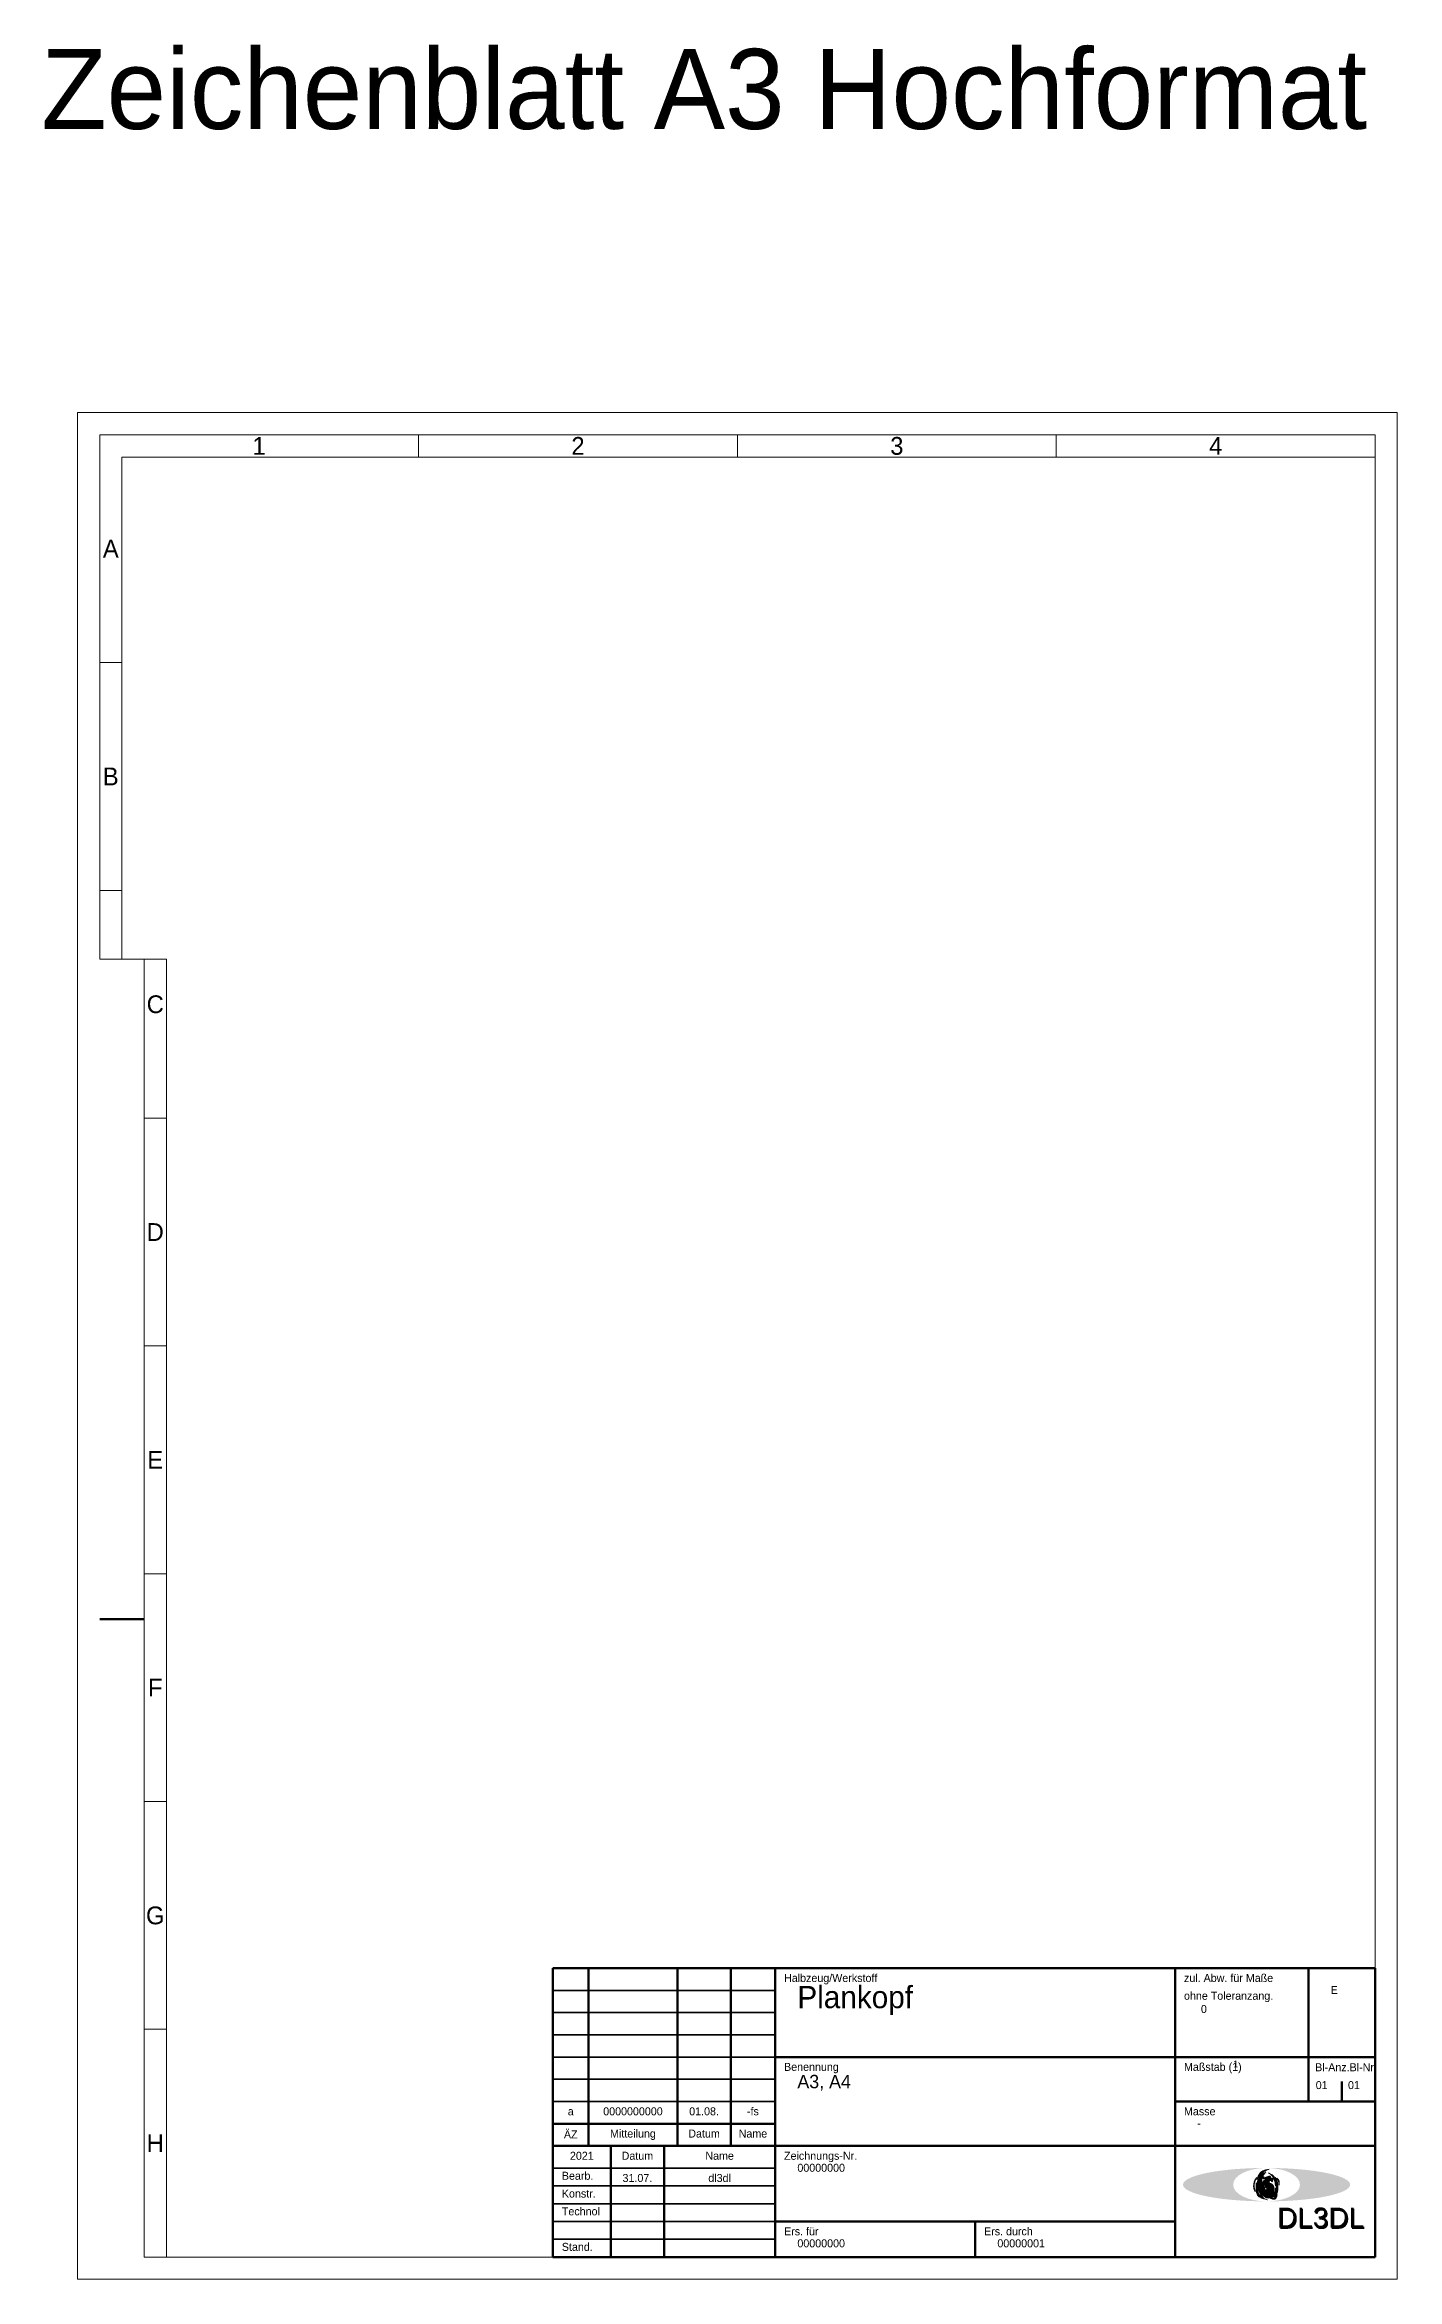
# Model space of a CAD drawing. Header units: millimetres. Extents: x -10 to 4154, y -219 to 3798.
# Drawn here: x 2764 to 3069, y 367 to 870 of the extents above; entities that cross this region are included whole.
import ezdxf
from ezdxf.enums import TextEntityAlignment as Align

# ---------------------------------------------------------------- set-up
doc = ezdxf.new("R2010")
doc.units = ezdxf.units.MM
for name, color, linetype, lineweight, true_color in [('_Logo_A_oval', 1, 'Continuous', 5, 0xff0000), ('_Logo_B_oval', 30, 'Continuous', 5, 0xff7f00), ('_Logo_C_oval', 16, 'Continuous', 5, 0x4c0000), ('_Logo_Phoenix', 96, 'Continuous', 5, 0x004c00), ('_Logo_Text1', 5, 'Continuous', 5, 0x0000ff), ('_Logo_Text2', 1, 'Continuous', 5, 0xff0000), ('Begrenzungslinie Felder', 5, 'Continuous', 50, 0x0000ff), ('Begrenzungslinie Schriftfeld', 30, 'Continuous', 100, 0xff7f00), ('Blattformate', 2, 'Continuous', 5, 0xffff00), ('Legende', 7, 'Continuous', 5, 0x000000), ('Lochung', 94, 'Continuous', 50, 0x008000), ('PK_Txt_ausgef', 3, 'Continuous', 5, 0x00ff00), ('Text_Ausgef', 3, 'Continuous', 5, 0x00ff00), ('Text_Vorgabe', 1, 'Continuous', 5, 0xff0000), ('Zeichnungsrahmen_1', 7, 'Continuous', 5, 0x000000), ('Zeilenlinie', 134, 'Continuous', 35, 0x008080)]:
    doc.layers.add(name, color=color, linetype=linetype, lineweight=lineweight, true_color=true_color)
doc.styles.add('textstyle142', font='')
doc.styles.add('textstyle143', font='')
doc.styles.add('textstyle144', font='')
doc.styles.add('textstyle145', font='')
doc.styles.add('textstyle2', font='')
doc.styles.add('textstyle252', font='')
doc.styles.add('textstyle253', font='')
doc.styles.add('textstyle254', font='')
doc.styles.add('textstyle257', font='')
doc.styles.add('textstyle258', font='')
doc.styles.add('textstyle3', font='')
doc.styles.add('textstyle449', font='')
doc.styles.add('textstyle450', font='')
doc.styles.add('textstyle452', font='')
doc.styles.add('textstyle567', font='')
doc.styles.add('textstyle915', font='')
doc.styles.add('textstyle916', font='')
doc.styles.add('textstyle917', font='')
doc.styles.add('textstyle918', font='')
doc.styles.add('textstyle919', font='')
doc.styles.add('textstyle920', font='')
doc.styles.add('textstyle921', font='')
doc.styles.add('textstyle922', font='')
doc.styles.add('textstyle923', font='')
doc.styles.add('textstyle924', font='')
doc.styles.add('textstyle925', font='')
doc.styles.add('textstyle926', font='')
doc.styles.add('textstyle927', font='')
doc.styles.add('textstyle928', font='')
doc.styles.add('textstyle929', font='')
doc.styles.add('textstyle930', font='')
doc.styles.add('textstyle931', font='')
doc.styles.add('textstyle932', font='')
doc.styles.add('textstyle933', font='')
doc.styles.add('textstyle934', font='')
doc.styles.add('textstyle935', font='')
doc.styles.add('textstyle936', font='')
doc.styles.add('textstyle937', font='')
doc.styles.add('textstyle938', font='')
doc.styles.add('textstyle939', font='')
doc.styles.add('textstyle940', font='')
doc.styles.add('textstyle941', font='')
doc.styles.add('textstyle942', font='')
doc.styles.add('textstyle943', font='')
doc.styles.add('textstyle944', font='')
doc.styles.add('textstyle945', font='')
doc.styles.add('textstyle946', font='')
doc.styles.add('textstyle947', font='')
doc.styles.add('textstyle948', font='')
doc.styles.add('textstyle949', font='')
doc.styles.add('textstyle950', font='')
doc.styles.add('textstyle951', font='')
doc.styles.add('textstyle952', font='')
doc.styles.get('textstyle142').set_extended_font_data('TGL 31034-1')
doc.styles.get('textstyle143').set_extended_font_data('TGL 31034-1')
doc.styles.get('textstyle144').set_extended_font_data('TGL 31034-1')
doc.styles.get('textstyle145').set_extended_font_data('TGL 31034-1')
doc.styles.get('textstyle2').set_extended_font_data('TGL 31034-1')
doc.styles.get('textstyle252').set_extended_font_data('TGL 31034-1')
doc.styles.get('textstyle253').set_extended_font_data('TGL 31034-1')
doc.styles.get('textstyle254').set_extended_font_data('TGL 31034-1')
doc.styles.get('textstyle257').set_extended_font_data('TGL 31034-1')
doc.styles.get('textstyle258').set_extended_font_data('TGL 31034-1')
doc.styles.get('textstyle3').set_extended_font_data('TGL 31034-1')
doc.styles.get('textstyle449').set_extended_font_data('TGL 31034-1')
doc.styles.get('textstyle450').set_extended_font_data('TGL 31034-1')
doc.styles.get('textstyle452').set_extended_font_data('TGL 31034-1')
doc.styles.get('textstyle567').set_extended_font_data('TGL 31034-1')
doc.styles.get('textstyle915').set_extended_font_data('TGL 31034-1')
doc.styles.get('textstyle916').set_extended_font_data('TGL 31034-1')
doc.styles.get('textstyle917').set_extended_font_data('Arial')
doc.styles.get('textstyle918').set_extended_font_data('Arial')
doc.styles.get('textstyle919').set_extended_font_data('TGL 31034-1')
doc.styles.get('textstyle920').set_extended_font_data('TGL 31034-1')
doc.styles.get('textstyle921').set_extended_font_data('TGL 31034-1')
doc.styles.get('textstyle922').set_extended_font_data('TGL 31034-1')
doc.styles.get('textstyle923').set_extended_font_data('TGL 31034-1')
doc.styles.get('textstyle924').set_extended_font_data('TGL 31034-1')
doc.styles.get('textstyle925').set_extended_font_data('TGL 31034-1')
doc.styles.get('textstyle926').set_extended_font_data('TGL 31034-1')
doc.styles.get('textstyle927').set_extended_font_data('TGL 31034-1')
doc.styles.get('textstyle928').set_extended_font_data('TGL 31034-1')
doc.styles.get('textstyle929').set_extended_font_data('TGL 31034-1')
doc.styles.get('textstyle930').set_extended_font_data('TGL 31034-1')
doc.styles.get('textstyle931').set_extended_font_data('TGL 31034-1')
doc.styles.get('textstyle932').set_extended_font_data('TGL 31034-1')
doc.styles.get('textstyle933').set_extended_font_data('TGL 31034-1')
doc.styles.get('textstyle934').set_extended_font_data('TGL 31034-1')
doc.styles.get('textstyle935').set_extended_font_data('TGL 31034-1')
doc.styles.get('textstyle936').set_extended_font_data('TGL 31034-1')
doc.styles.get('textstyle937').set_extended_font_data('TGL 31034-1')
doc.styles.get('textstyle938').set_extended_font_data('TGL 31034-1')
doc.styles.get('textstyle939').set_extended_font_data('TGL 31034-1')
doc.styles.get('textstyle940').set_extended_font_data('TGL 31034-1')
doc.styles.get('textstyle941').set_extended_font_data('TGL 31034-1')
doc.styles.get('textstyle942').set_extended_font_data('TGL 31034-1')
doc.styles.get('textstyle943').set_extended_font_data('TGL 31034-1')
doc.styles.get('textstyle944').set_extended_font_data('TGL 31034-1')
doc.styles.get('textstyle945').set_extended_font_data('TGL 31034-1')
doc.styles.get('textstyle946').set_extended_font_data('TGL 31034-1')
doc.styles.get('textstyle947').set_extended_font_data('TGL 31034-1')
doc.styles.get('textstyle948').set_extended_font_data('TGL 31034-1')
doc.styles.get('textstyle949').set_extended_font_data('TGL 31034-1')
doc.styles.get('textstyle950').set_extended_font_data('TGL 31034-1')
doc.styles.get('textstyle951').set_extended_font_data('TGL 31034-1')
doc.styles.get('textstyle952').set_extended_font_data('TGL 31034-1')

msp = doc.modelspace()

# ---------------------------------------------------------------- hatches: boundary and pattern name
at = {"layer": '_Logo_A_oval'}
h = msp.add_hatch(color=256, dxfattribs=at)
edge = h.paths.add_edge_path()
edge.add_ellipse((3039.43, 388.62), major_axis=(7.52, 0), ratio=0.5, start_angle=0, end_angle=360)
edge = h.paths.add_edge_path()
edge.add_ellipse((3039.43, 388.62), major_axis=(11.29, 0), ratio=0.333333, start_angle=0, end_angle=360)
at = {"layer": '_Logo_B_oval'}
h = msp.add_hatch(color=256, dxfattribs=at)
edge = h.paths.add_edge_path()
edge.add_ellipse((3039.43, 388.62), major_axis=(11.29, 0), ratio=0.333333, start_angle=0, end_angle=360)
edge = h.paths.add_edge_path()
edge.add_ellipse((3039.43, 388.62), major_axis=(15.05, 0), ratio=0.25, start_angle=0, end_angle=360)
at = {"layer": '_Logo_C_oval'}
h = msp.add_hatch(color=256, dxfattribs=at)
edge = h.paths.add_edge_path()
edge.add_ellipse((3039.43, 388.62), major_axis=(15.05, 0), ratio=0.25, start_angle=0, end_angle=360)
edge = h.paths.add_edge_path()
edge.add_ellipse((3039.43, 388.62), major_axis=(18.81, 0), ratio=0.2, start_angle=0, end_angle=360)
at = {"layer": '_Logo_Phoenix'}
h = msp.add_hatch(color=256, dxfattribs=at)
edge = h.paths.add_edge_path()
edge.add_spline(control_points=[(3037.25, 390.22), (3036.04, 389.08), (3036.63, 387.16), (3036.89, 387.03)], knot_values=[0, 0, 0, 0, 1, 1, 1, 1], degree=3, periodic=0)
edge.add_spline(control_points=[(3036.89, 387.03), (3036.81, 387.1), (3036.23, 389.01), (3037.25, 390.22)], knot_values=[0, 0, 0, 0, 1, 1, 1, 1], degree=3, periodic=0)
h = msp.add_hatch(color=256, dxfattribs=at)
edge = h.paths.add_edge_path()
edge.add_spline(control_points=[(3038.87, 388.15), (3039.18, 387.96), (3038.97, 387.61), (3038.97, 387.61), (3038.97, 387.61), (3039.04, 387.43), (3039.51, 387.42), (3039.44, 387.86), (3039.35, 388.15), (3038.96, 388.54), (3038.65, 388.8), (3038.53, 389.15), (3038.76, 389.51), (3039.14, 389.76), (3039.21, 389.85), (3039.15, 389.98), (3038.94, 389.98), (3038.75, 389.93), (3038.59, 390.01), (3038.63, 390.28), (3038.87, 390.4), (3038.88, 390.41), (3038.88, 390.4), (3038.81, 390.29), (3038.7, 390.21), (3038.8, 390.13), (3039.08, 390.21), (3039.42, 390.39), (3040.03, 390.52), (3040.25, 390.49), (3040.28, 390.43), (3040.31, 390.24), (3040.23, 390.08), (3040.53, 390.11), (3040.74, 390.02), (3040.91, 389.84), (3040.87, 389.56), (3040.67, 389.3), (3040.59, 389.24), (3040.59, 389.24), (3040.57, 389.39), (3040.52, 389.54), (3040.34, 389.58), (3040.09, 389.54), (3039.98, 389.3), (3040, 389), (3040.22, 388.91), (3040.66, 388.76), (3040.87, 388.49)], knot_values=[0, 0, 0, 0, 1, 2, 3, 4, 5, 6, 7, 8, 9, 10, 11, 12, 13, 14, 15, 16, 17, 18, 19, 20, 21, 22, 23, 24, 25, 26, 27, 28, 29, 30, 31, 32, 33, 34, 35, 36, 37, 38, 39, 40, 41, 42, 43, 44, 45, 46, 46, 46, 46], degree=3, periodic=0)
edge.add_spline(control_points=[(3040.87, 388.49), (3041.07, 388.14), (3041.21, 387.65), (3041.13, 387.18), (3040.96, 386.75), (3040.8, 386.48), (3040.8, 386.48), (3041.32, 386.79), (3041.46, 387.32), (3041.45, 387.73), (3041.41, 387.84), (3041.56, 387.57), (3041.58, 387.09), (3041.48, 386.79), (3041.06, 386.02), (3040.62, 385.73), (3040.13, 385.6), (3039.54, 385.59), (3039.17, 385.78), (3039.17, 385.78), (3039.17, 385.78)], knot_values=[0, 0, 0, 0, 1, 2, 3, 4, 5, 6, 7, 8, 9, 10, 11, 12, 13, 14, 15, 16, 17, 18, 18, 18, 18], degree=3, periodic=0)
edge.add_spline(control_points=[(3039.17, 385.78), (3039.17, 385.78), (3039.12, 385.75), (3036.23, 389.08), (3039.23, 391.48)], knot_values=[0, 0, 0, 0, 1, 2, 2, 2, 2], degree=3, periodic=0)
edge.add_spline(control_points=[(3039.23, 391.48), (3037.91, 389.76), (3038.87, 388.15), (3038.87, 388.15), (3038.87, 388.15), (3038.87, 388.15), (3038.87, 388.15)], knot_values=[0, 0, 0, 0, 1, 2, 3, 4, 4, 4, 4], degree=3, periodic=0)
h = msp.add_hatch(color=256, dxfattribs=at)
edge = h.paths.add_edge_path()
edge.add_spline(control_points=[(3038.78, 391.53), (3037.3, 388.63), (3038.68, 385.62), (3038.68, 385.6), (3038.68, 385.6), (3036.53, 388.67), (3038.78, 391.53), (3038.78, 391.53), (3038.78, 391.53)], knot_values=[0, 0, 0, 0, 1, 2, 3, 4, 5, 6, 6, 6, 6], degree=3, periodic=0)
h = msp.add_hatch(color=256, dxfattribs=at)
edge = h.paths.add_edge_path()
edge.add_spline(control_points=[(3037.11, 389.01), (3037.18, 386.18), (3039.64, 385.21), (3039.64, 385.21), (3039.64, 385.21), (3036.87, 385.89), (3037.13, 388.98), (3037.13, 388.98), (3037.11, 389.01)], knot_values=[0, 0, 0, 0, 1, 2, 3, 4, 5, 6, 6, 6, 6], degree=3, periodic=0)
h = msp.add_hatch(color=256, dxfattribs=at)
edge = h.paths.add_edge_path()
edge.add_spline(control_points=[(3040, 392.07), (3038.01, 391.59), (3037.27, 389.68), (3037.27, 389.68)], knot_values=[0, 0, 0, 0, 1, 1, 1, 1], degree=3, periodic=0)
edge.add_spline(control_points=[(3037.27, 389.68), (3037.3, 389.82), (3037.57, 392.06), (3040, 392.07)], knot_values=[0, 0, 0, 0, 1, 1, 1, 1], degree=3, periodic=0)
h = msp.add_hatch(color=256, dxfattribs=at)
edge = h.paths.add_edge_path()
edge.add_spline(control_points=[(3041.32, 389.22), (3041.36, 388.98), (3041.39, 388.79), (3041.41, 388.49), (3041.42, 388.26), (3041.41, 388.26), (3041.41, 388.26), (3041.52, 388.57), (3041.52, 388.95), (3041.44, 389.62), (3041.23, 390.23), (3041.05, 390.53), (3040.54, 390.95), (3039.86, 391.25), (3039.86, 391.25), (3039.86, 391.25)], knot_values=[0, 0, 0, 0, 1, 2, 3, 4, 5, 6, 7, 8, 9, 10, 11, 12, 13, 13, 13, 13], degree=3, periodic=0)
edge.add_spline(control_points=[(3039.86, 391.25), (3040.27, 391.04), (3040.5, 390.81), (3040.74, 390.5), (3040.99, 390.17), (3041.22, 389.66), (3041.32, 389.22)], knot_values=[0, 0, 0, 0, 1, 2, 3, 4, 4, 4, 4], degree=3, periodic=0)
h = msp.add_hatch(color=256, dxfattribs=at)
edge = h.paths.add_edge_path()
edge.add_spline(control_points=[(3041.97, 387.61), (3041.95, 387.23), (3041.83, 386.72), (3041.67, 386.44), (3041.31, 386.1), (3041.11, 385.9), (3041.11, 385.9), (3041.25, 386.16), (3041.45, 386.48), (3041.57, 386.79), (3041.58, 387.09), (3041.44, 387.78)], knot_values=[0, 0, 0, 0, 1, 2, 3, 4, 5, 6, 7, 8, 9, 9, 9, 9], degree=3, periodic=0)
edge.add_spline(control_points=[(3041.44, 387.78), (3041.63, 387.87), (3041.67, 388.08), (3041.69, 388.72), (3041.65, 389.28), (3041.64, 389.59), (3041.44, 390.2), (3041.33, 390.28), (3041.67, 389.85), (3041.78, 389.55), (3041.89, 389.12), (3041.95, 388.71), (3041.98, 388.14), (3041.97, 387.61)], knot_values=[0, 0, 0, 0, 1, 2, 3, 4, 5, 6, 7, 8, 9, 10, 11, 11, 11, 11], degree=3, periodic=0)
h = msp.add_hatch(color=256, dxfattribs=at)
edge = h.paths.add_edge_path()
edge.add_spline(control_points=[(3042.23, 388.47), (3042.23, 388.87), (3042.17, 389.14), (3042.11, 389.44), (3041.99, 389.68), (3041.72, 390.06), (3041.72, 390.06), (3041.72, 390.06)], knot_values=[0, 0, 0, 0, 1, 2, 3, 4, 5, 5, 5, 5], degree=3, periodic=0)
edge.add_spline(control_points=[(3041.72, 390.06), (3042.35, 389.74), (3042.23, 388.47), (3042.23, 388.47), (3042.23, 388.47)], knot_values=[0, 0, 0, 0, 1, 2, 2, 2, 2], degree=3, periodic=0)
h = msp.add_hatch(color=256, dxfattribs=at)
edge = h.paths.add_edge_path()
edge.add_spline(control_points=[(3040.43, 385.47), (3040.7, 385.36), (3041.15, 385.35), (3041.39, 385.42), (3041.61, 385.67), (3041.75, 386.01), (3041.77, 386.26), (3041.79, 386.37), (3041.79, 386.37), (3041.79, 386.37), (3041.7, 386.15), (3041.63, 386.07), (3041.45, 385.85), (3041.26, 385.72), (3041.08, 385.64), (3040.8, 385.55), (3040.52, 385.53), (3040.43, 385.53), (3040.33, 385.54), (3040.33, 385.53), (3040.33, 385.53), (3040.39, 385.49), (3040.43, 385.47), (3040.43, 385.47), (3040.43, 385.47)], knot_values=[0, 0, 0, 0, 1, 2, 3, 4, 5, 6, 7, 8, 9, 10, 11, 12, 13, 14, 15, 16, 17, 18, 19, 20, 21, 22, 22, 22, 22], degree=3, periodic=0)

# ---------------------------------------------------------------- linework, layer by layer
for points in [[(3037.25, 390.22), (3036.04, 389.08), (3036.63, 387.16), (3036.89, 387.03)], [(3039.23, 391.48), (3036.23, 389.08), (3039.12, 385.75), (3039.17, 385.78), (3039.17, 385.78)], [(3037.25, 390.22), (3036.23, 389.01), (3036.81, 387.1), (3036.89, 387.03)], [(3037.11, 389.01), (3037.18, 386.18), (3039.64, 385.21), (3039.64, 385.21), (3039.64, 385.21), (3036.87, 385.89), (3037.13, 388.98), (3037.13, 388.98), (3037.11, 389.01)], [(3038.78, 391.53), (3037.3, 388.63), (3038.68, 385.62), (3038.68, 385.6), (3038.68, 385.6), (3036.53, 388.67), (3038.78, 391.53), (3038.78, 391.53), (3038.78, 391.53)], [(3040, 392.07), (3037.57, 392.06), (3037.3, 389.82), (3037.27, 389.68)], [(3040, 392.07), (3038.01, 391.59), (3037.27, 389.68), (3037.27, 389.68)], [(3039.23, 391.48), (3037.91, 389.76), (3038.87, 388.15), (3038.87, 388.15), (3038.87, 388.15), (3038.87, 388.15), (3038.87, 388.15)], [(3038.87, 388.15), (3039.18, 387.96), (3038.97, 387.61), (3038.97, 387.61), (3038.97, 387.61), (3039.04, 387.43), (3039.51, 387.42), (3039.44, 387.86), (3039.35, 388.15), (3038.96, 388.54), (3038.65, 388.8), (3038.53, 389.15), (3038.76, 389.51), (3039.14, 389.76), (3039.21, 389.85), (3039.15, 389.98), (3038.94, 389.98), (3038.75, 389.93), (3038.59, 390.01), (3038.63, 390.28), (3038.87, 390.4), (3038.88, 390.41), (3038.88, 390.4), (3038.81, 390.29), (3038.7, 390.21), (3038.8, 390.13), (3039.08, 390.21), (3039.42, 390.39), (3040.03, 390.52), (3040.25, 390.49), (3040.28, 390.43), (3040.31, 390.24), (3040.23, 390.08), (3040.53, 390.11), (3040.74, 390.02), (3040.91, 389.84), (3040.87, 389.56), (3040.67, 389.3), (3040.59, 389.24), (3040.59, 389.24), (3040.57, 389.39), (3040.52, 389.54), (3040.34, 389.58), (3040.09, 389.54), (3039.98, 389.3), (3040, 389), (3040.22, 388.91), (3040.66, 388.76), (3040.87, 388.49)], [(3040.87, 388.49), (3041.07, 388.14), (3041.21, 387.65), (3041.13, 387.18), (3040.96, 386.75), (3040.8, 386.48), (3040.8, 386.48), (3041.32, 386.79), (3041.46, 387.32), (3041.45, 387.73), (3041.41, 387.84), (3041.56, 387.57), (3041.58, 387.09), (3041.48, 386.79), (3041.06, 386.02), (3040.62, 385.73), (3040.13, 385.6), (3039.54, 385.59), (3039.17, 385.78), (3039.17, 385.78), (3039.17, 385.78)], [(3039.86, 391.25), (3040.27, 391.04), (3040.5, 390.81), (3040.74, 390.5), (3040.99, 390.17), (3041.22, 389.66), (3041.32, 389.22)], [(3041.32, 389.22), (3041.36, 388.98), (3041.39, 388.79), (3041.41, 388.49), (3041.42, 388.26), (3041.41, 388.26), (3041.41, 388.26), (3041.52, 388.57), (3041.52, 388.95), (3041.44, 389.62), (3041.23, 390.23), (3041.05, 390.53), (3040.54, 390.95), (3039.86, 391.25), (3039.86, 391.25), (3039.86, 391.25)], [(3041.97, 387.61), (3041.95, 387.23), (3041.83, 386.72), (3041.67, 386.44), (3041.31, 386.1), (3041.11, 385.9), (3041.11, 385.9), (3041.25, 386.16), (3041.45, 386.48), (3041.57, 386.79), (3041.58, 387.09), (3041.44, 387.78)], [(3041.44, 387.78), (3041.63, 387.87), (3041.67, 388.08), (3041.69, 388.72), (3041.65, 389.28), (3041.64, 389.59), (3041.44, 390.2), (3041.33, 390.28), (3041.67, 389.85), (3041.78, 389.55), (3041.89, 389.12), (3041.95, 388.71), (3041.98, 388.14), (3041.97, 387.61)], [(3041.72, 390.06), (3042.35, 389.74), (3042.23, 388.47), (3042.23, 388.47), (3042.23, 388.47)], [(3042.23, 388.47), (3042.23, 388.87), (3042.17, 389.14), (3042.11, 389.44), (3041.99, 389.68), (3041.72, 390.06), (3041.72, 390.06), (3041.72, 390.06)], [(3040.43, 385.47), (3040.7, 385.36), (3041.15, 385.35), (3041.39, 385.42), (3041.61, 385.67), (3041.75, 386.01), (3041.77, 386.26), (3041.79, 386.37), (3041.79, 386.37), (3041.79, 386.37), (3041.7, 386.15), (3041.63, 386.07), (3041.45, 385.85), (3041.26, 385.72), (3041.08, 385.64), (3040.8, 385.55), (3040.52, 385.53), (3040.43, 385.53), (3040.33, 385.54), (3040.33, 385.53), (3040.33, 385.53), (3040.39, 385.49), (3040.43, 385.47), (3040.43, 385.47), (3040.43, 385.47)]]:
    msp.add_open_spline(points, degree=3, dxfattribs=at)
at = {"layer": 'Begrenzungslinie Felder'}
for p, q in [((2886.85, 437.32), (2886.85, 397.32)), ((2906.85, 437.32), (2906.85, 397.32)), ((2918.85, 437.32), (2918.85, 397.32)), ((2928.85, 372.32), (2928.85, 437.32)), ((3018.85, 437.32), (3018.85, 417.32)), ((3048.85, 437.32), (3048.85, 407.32)), ((3018.85, 417.32), (2928.85, 417.32)), ((3018.85, 417.32), (3018.85, 380.32)), ((3063.85, 417.32), (3018.85, 417.32)), ((3048.85, 407.32), (3018.85, 407.32)), ((3056.35, 407.32), (3048.85, 407.32)), ((3056.35, 407.32), (3056.35, 411.82)), ((3063.85, 407.32), (3056.35, 407.32)), ((2878.85, 402.32), (2928.85, 402.32)), ((2878.85, 397.32), (2928.85, 397.32)), ((2891.85, 372.32), (2891.85, 397.32)), ((2903.85, 372.32), (2903.85, 397.32)), ((2928.85, 397.32), (3018.85, 397.32)), ((3018.85, 397.32), (3063.85, 397.32)), ((3018.85, 380.32), (2928.85, 380.32)), ((2973.85, 372.32), (2973.85, 380.32)), ((3018.85, 372.32), (3018.85, 380.32))]:
    msp.add_line(p, q, dxfattribs=at)
at = {"layer": 'Begrenzungslinie Schriftfeld'}
for p, q in [((2878.85, 437.32), (2886.85, 437.32)), ((2878.85, 437.32), (2878.85, 432.32)), ((2886.85, 437.32), (2906.85, 437.32)), ((2906.85, 437.32), (2918.85, 437.32)), ((2918.85, 437.32), (2928.85, 437.32)), ((2928.85, 437.32), (3018.85, 437.32)), ((3063.85, 437.32), (3018.85, 437.32)), ((3063.85, 437.32), (3063.85, 417.32)), ((2878.85, 432.32), (2878.85, 427.32)), ((2878.85, 427.32), (2878.85, 422.32)), ((2878.85, 422.32), (2878.85, 417.32)), ((2878.85, 417.32), (2878.85, 412.32)), ((3063.85, 417.32), (3063.85, 407.32)), ((2878.85, 412.32), (2878.85, 407.32)), ((2878.85, 407.32), (2878.85, 402.32)), ((3063.85, 407.32), (3063.85, 372.32)), ((2878.85, 402.32), (2878.85, 397.32)), ((2878.85, 392.32), (2878.85, 397.32)), ((2878.85, 388.32), (2878.85, 392.32)), ((2878.85, 384.32), (2878.85, 388.32)), ((2878.85, 380.32), (2878.85, 384.32)), ((2878.85, 376.32), (2878.85, 380.32)), ((2878.85, 372.32), (2878.85, 376.32)), ((2891.85, 372.32), (2878.85, 372.32)), ((2903.85, 372.32), (2891.85, 372.32)), ((2928.85, 372.32), (2903.85, 372.32)), ((2928.85, 372.32), (2973.85, 372.32)), ((2973.85, 372.32), (3018.85, 372.32)), ((3018.85, 372.32), (3063.85, 372.32))]:
    msp.add_line(p, q, dxfattribs=at)
at = {"layer": 'Blattformate'}
for p, q in [((2771.85, 367.32), (2771.85, 787.32)), ((2771.85, 787.32), (3068.85, 787.32)), ((3068.85, 367.32), (3068.85, 787.32)), ((2771.85, 367.32), (3068.85, 367.32))]:
    msp.add_line(p, q, dxfattribs=at)
at = {"layer": 'Lochung'}
msp.add_line((2776.85, 515.82), (2786.85, 515.82), dxfattribs=at)
at = {"layer": 'Zeichnungsrahmen_1'}
for p, q in [((2776.85, 782.32), (2776.85, 664.32)), ((2776.85, 782.32), (3063.85, 782.32)), ((2848.6, 782.32), (2848.6, 777.32)), ((2920.35, 782.32), (2920.35, 777.32)), ((2992.1, 782.32), (2992.1, 777.32)), ((3063.85, 782.32), (3063.85, 437.32)), ((2781.85, 664.32), (2781.85, 777.32)), ((3063.85, 777.32), (2781.85, 777.32)), ((2781.85, 731.07), (2776.85, 731.07)), ((2781.85, 679.82), (2776.85, 679.82)), ((2776.85, 664.32), (2791.85, 664.32)), ((2786.85, 372.32), (2786.85, 664.32)), ((2791.85, 664.32), (2791.85, 372.32)), ((2786.85, 628.57), (2791.85, 628.57)), ((2786.85, 577.32), (2791.85, 577.32)), ((2786.85, 526.07), (2791.85, 526.07)), ((2786.85, 474.82), (2791.85, 474.82)), ((2786.85, 423.57), (2791.85, 423.57)), ((2878.85, 372.32), (2786.85, 372.32))]:
    msp.add_line(p, q, dxfattribs=at)
at = {"layer": 'Zeilenlinie'}
for p, q in [((2878.85, 432.32), (2928.85, 432.32)), ((2878.85, 427.32), (2928.85, 427.32)), ((2878.85, 422.32), (2928.85, 422.32)), ((2878.85, 417.32), (2928.85, 417.32)), ((2878.85, 412.32), (2928.85, 412.32)), ((2878.85, 407.32), (2928.85, 407.32)), ((2878.85, 392.32), (2928.85, 392.32)), ((2878.85, 388.32), (2928.85, 388.32)), ((2878.85, 384.32), (2928.85, 384.32)), ((2878.85, 380.32), (2928.85, 380.32)), ((2878.85, 376.32), (2928.85, 376.32)), ((2878.85, 376.32), (2928.85, 376.32))]:
    msp.add_line(p, q, dxfattribs=at)

# ---------------------------------------------------------------- texts
at = {"layer": '_Logo_Text1', "style": 'textstyle917'}
msp.add_text('DL3DL', height=4.514, dxfattribs=at).set_placement((3051.8, 380.93), align=Align.MIDDLE_CENTER)
at = {"layer": '_Logo_Text2', "style": 'textstyle918'}
msp.add_text('DL3DL', height=4.514, dxfattribs=at).set_placement((3051.59, 381.22), align=Align.MIDDLE_CENTER)
at = {"layer": 'Legende', "style": 'textstyle567'}
msp.add_text('Zeichenblatt A3 Hochformat', height=18, dxfattribs=at).set_placement((2763.71, 869.13), align=Align.TOP_LEFT)
at = {"layer": 'PK_Txt_ausgef', "style": 'textstyle3'}
msp.add_text('1', height=1.5, dxfattribs=at).set_placement((3031.92, 415.79), align=Align.MIDDLE_LEFT)
at = {"layer": 'Text_Ausgef'}
for s, height, style, p in [('Plankopf', 5, 'textstyle944', (2933.85, 433.32)), ('E', 1.8, 'textstyle2', (3053.85, 433.32)), ('0', 1.8, 'textstyle939', (3024.66, 429.04)), ('A3, A4', 3, 'textstyle943', (2933.85, 413.32)), ('01', 1.8, 'textstyle937', (3050.49, 411.92)), ('01', 1.8, 'textstyle938', (3057.75, 411.92)), ('-', 1.8, 'textstyle940', (3023.85, 403.32)), ('00000000', 1.8, 'textstyle942', (2933.85, 393.32)), ('00000000', 1.8, 'textstyle948', (2933.85, 376.32)), ('00000001', 1.8, 'textstyle941', (2978.85, 376.32))]:
    msp.add_text(s, height=height, dxfattribs=dict(at, style=style)).set_placement(p, align=Align.TOP_LEFT)
for s, style, p in [('a', 'textstyle950', (2882.85, 406.02)), ('0000000000', 'textstyle951', (2896.85, 406.02)), ('01.08.', 'textstyle952', (2912.85, 406.02)), ('-fs', 'textstyle945', (2923.85, 406.02)), ('2021', 'textstyle949', (2885.35, 396.02)), ('31.07.', 'textstyle946', (2897.85, 391.02)), ('dl3dl', 'textstyle947', (2916.35, 391.02))]:
    msp.add_text(s, height=1.8, dxfattribs=dict(at, style=style)).set_placement(p, align=Align.TOP_CENTER)
at = {"layer": 'Text_Vorgabe'}
for s, style, p in [('Halbzeug/Werkstoff', 'textstyle925', (2930.85, 436.02)), ('zul. Abw. für Maße', 'textstyle922', (3020.85, 436.02)), ('ohne Toleranzang.', 'textstyle923', (3020.85, 432.02)), ('Benennung', 'textstyle926', (2930.85, 416.02)), ('Maßstab (1)', 'textstyle924', (3020.85, 416.02)), ('Bl-Anz.Bl-Nr.', 'textstyle920', (3050.36, 415.93)), ('Masse', 'textstyle919', (3020.85, 406.02)), ('Zeichnungs-Nr.', 'textstyle927', (2930.85, 396.02)), ('Bearb.', 'textstyle934', (2880.85, 391.52)), ('Konstr.', 'textstyle933', (2880.85, 387.52)), ('Technol', 'textstyle916', (2880.85, 383.52)), ('Ers. für', 'textstyle928', (2930.85, 379.02)), ('Ers. durch', 'textstyle921', (2975.85, 379.02)), ('Stand.', 'textstyle915', (2880.85, 375.52))]:
    msp.add_text(s, height=1.8, dxfattribs=dict(at, style=style)).set_placement(p, align=Align.TOP_LEFT)
for s, style, p in [('ÄZ', 'textstyle929', (2882.85, 400.82)), ('Mitteilung', 'textstyle930', (2896.85, 401.02)), ('Datum', 'textstyle931', (2912.85, 401.02)), ('Name', 'textstyle932', (2923.85, 401.02)), ('Datum', 'textstyle935', (2897.85, 396.02)), ('Name', 'textstyle936', (2916.35, 396.02))]:
    msp.add_text(s, height=1.8, dxfattribs=dict(at, style=style)).set_placement(p, align=Align.TOP_CENTER)
at = {"layer": 'Zeichnungsrahmen_1'}
for s, style, p in [('1', 'textstyle142', (2812.73, 779.82)), ('2', 'textstyle143', (2884.48, 779.82)), ('3', 'textstyle144', (2956.23, 779.82)), ('4', 'textstyle145', (3027.98, 779.82)), ('A', 'textstyle452', (2779.35, 756.7)), ('B', 'textstyle450', (2779.35, 705.45)), ('C', 'textstyle449', (2789.35, 654.2)), ('D', 'textstyle258', (2789.35, 602.95)), ('E', 'textstyle257', (2789.35, 551.7)), ('F', 'textstyle254', (2789.35, 500.45)), ('G', 'textstyle253', (2789.35, 449.2)), ('H', 'textstyle252', (2789.35, 397.95))]:
    msp.add_text(s, height=4, dxfattribs=dict(at, style=style)).set_placement(p, align=Align.MIDDLE_CENTER)

doc.saveas('drawing.dxf')
